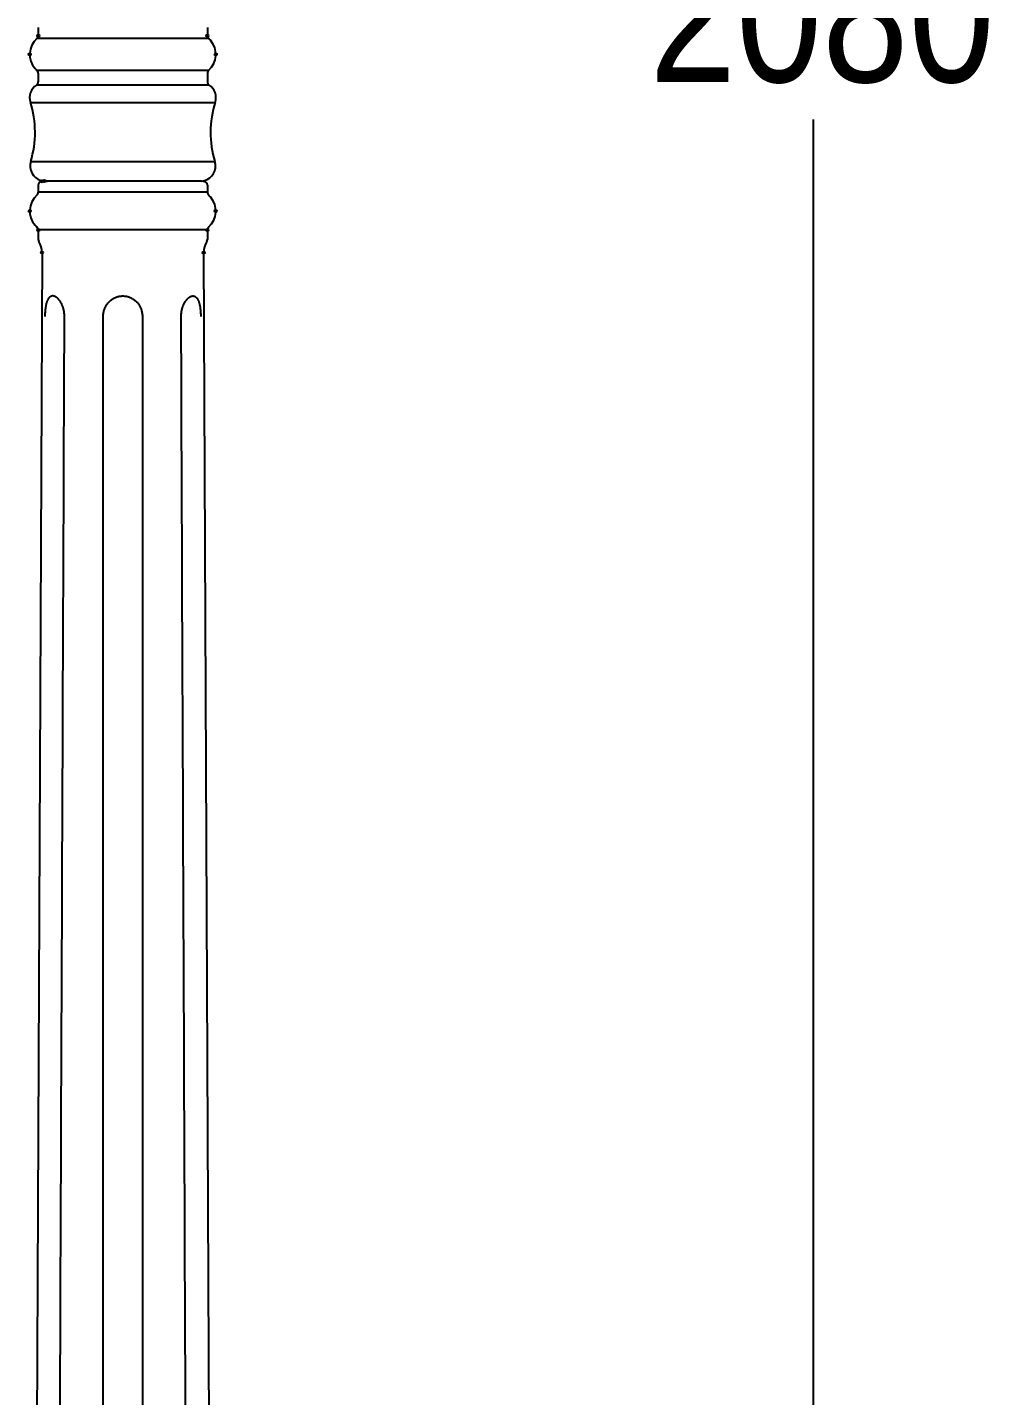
# Model space of a CAD drawing. Extents: x 0 to 85, y 3 to 399.
# Drawn here: x 15.6 to 84.9, y 101.7 to 200.2 of the extents above; entities that cross this region are included whole.
import ezdxf

# ---------------------------------------------------------------- set-up
doc = ezdxf.new("R2010")
doc.units = 0
doc.layers.add('LIVELLO_1', color=160, linetype='Continuous')
doc.styles.add('STD', font='txt')

# ---------------------------------------------------------------- blocks, each defined once
blk = doc.blocks.new('AI9-BLK1')
at = {"layer": 'LIVELLO_1', "color": 7}
for p, q in [((-13.495, -1.802), (-25.857, -1.802)), ((-25.768, -1.003), (-25.768, -1.599)), ((-13.583, -1.003), (-13.583, -1.599)), ((-13.495, -4.101), (-25.857, -4.101)), ((-25.768, -4.302), (-25.768, -4.927)), ((-13.583, -4.302), (-13.583, -4.927)), ((-13.461, -5.154), (-25.892, -5.154)), ((-26.335, -6.403), (-13.019, -6.403)), ((30.032, -7.633), (30.028, -173.718)), ((-26.307, -10.654), (-13.046, -10.654)), ((-25.768, -12.367), (-25.768, -12.876)), ((-25.49, -12.095), (-25.129, -12.064)), ((-14.011, -12.064), (-25.342, -12.064)), ((-14.226, -12.064), (-25.129, -12.064)), ((-13.859, -12.095), (-14.226, -12.064)), ((-13.583, -12.367), (-13.583, -12.876)), ((-13.583, -12.876), (-25.768, -12.876)), ((-13.583, -15.583), (-25.768, -15.583)), ((-25.768, -15.583), (-25.768, -16.279)), ((-13.583, -15.583), (-13.583, -16.279)), ((-25.49, -17.213), (-26.037, -137.493)), ((-13.859, -17.213), (-13.315, -137.493))]:
    blk.add_line(p, q, dxfattribs=at)
for centre, radius in [((-12.978, -14.228), 0.0839), ((-25.494, -17.209), 0.0829)]:
    blk.add_circle(centre, radius, dxfattribs=at)
for centre, major_axis, ratio in [((-25.765, -1.599), (0.0857, 0), 0.935495), ((-13.586, -1.599), (0.084, 0), 0.954446), ((-26.376, -2.949), (0.0012, -0.0866), 0.987976), ((-12.978, -2.949), (-0.0028, -0.0866), 0.967701), ((-25.494, -12.095), (0.0038, -0.0844), 0.980645), ((-25.339, -12.064), (0.0856, 0), 0.988667), ((-26.373, -14.228), (-0.001, -0.0846), 0.98567), ((-25.765, -15.583), (0.0857, 0), 0.935495), ((-13.586, -15.583), (0.084, 0), 0.954446), ((-13.857, -17.213), (-0.0022, -0.0866), 0.974848)]:
    blk.add_ellipse(centre, major_axis=major_axis, ratio=ratio, dxfattribs=at)
for points, knots in [([(-25.857, -1.802), (-26.496, -2.364), (-26.55, -3.336), (-25.987, -3.97), (-25.944, -4.017), (-25.901, -4.057), (-25.857, -4.101)], [0, 0, 0, 0, 1, 1, 1, 2, 2, 2, 2]), ([(-13.495, -4.101), (-12.859, -3.537), (-12.802, -2.565), (-13.367, -1.928), (-13.406, -1.884), (-13.45, -1.842), (-13.495, -1.802)], [0, 0, 0, 0, 1, 1, 1, 2, 2, 2, 2]), ([(-26.307, -10.654), (-26.483, -11.23), (-26.16, -11.839), (-25.584, -12.017), (-25.507, -12.044), (-25.425, -12.057), (-25.342, -12.064)], [0, 0, 0, 0, 1, 1, 1, 2, 2, 2, 2]), ([(-14.011, -12.064), (-13.411, -12.02), (-12.957, -11.499), (-12.998, -10.901), (-13.005, -10.818), (-13.019, -10.734), (-13.046, -10.654)], [0, 0, 0, 0, 1, 1, 1, 2, 2, 2, 2]), ([(-25.857, -13.081), (-26.496, -13.643), (-26.55, -14.615), (-25.987, -15.247), (-25.944, -15.294), (-25.901, -15.338), (-25.857, -15.378)], [0, 0, 0, 0, 1, 1, 1, 2, 2, 2, 2]), ([(-13.495, -15.378), (-12.859, -14.811), (-12.802, -13.843), (-13.367, -13.21), (-13.406, -13.163), (-13.45, -13.12), (-13.495, -13.081)], [0, 0, 0, 0, 1, 1, 1, 2, 2, 2, 2]), ([(-23.875, -21.824), (-23.875, -21.766), (-23.875, -21.715), (-23.882, -21.657), (-23.882, -21.604), (-23.89, -21.557), (-23.899, -21.506), (-23.901, -21.468), (-23.912, -21.43), (-23.919, -21.39), (-23.921, -21.357), (-23.938, -21.317), (-23.94, -21.281), (-23.951, -21.257), (-23.958, -21.228), (-23.962, -21.203), (-23.971, -21.179), (-23.978, -21.152), (-23.99, -21.128), (-23.997, -21.101), (-24.008, -21.076), (-24.019, -21.054), (-24.026, -21.025), (-24.04, -21.003), (-24.051, -20.976), (-24.058, -20.95), (-24.069, -20.93), (-24.079, -20.905), (-24.092, -20.883), (-24.108, -20.856), (-24.117, -20.836), (-24.129, -20.814), (-24.14, -20.792), (-24.154, -20.772), (-24.165, -20.749), (-24.179, -20.729), (-24.192, -20.712), (-24.206, -20.692), (-24.218, -20.676), (-24.231, -20.658), (-24.247, -20.64), (-24.256, -20.625), (-24.273, -20.607), (-24.286, -20.592), (-24.297, -20.578), (-24.31, -20.563), (-24.325, -20.547), (-24.336, -20.534), (-24.349, -20.52), (-24.364, -20.507), (-24.375, -20.498), (-24.388, -20.487), (-24.402, -20.474), (-24.418, -20.465), (-24.432, -20.454), (-24.443, -20.443), (-24.452, -20.436), (-24.468, -20.429), (-24.482, -20.418), (-24.491, -20.409), (-24.507, -20.403), (-24.521, -20.398), (-24.532, -20.389), (-24.545, -20.38), (-24.559, -20.376), (-24.571, -20.369), (-24.584, -20.365), (-24.595, -20.36), (-24.605, -20.356), (-24.621, -20.356), (-24.63, -20.351), (-24.646, -20.347), (-24.655, -20.345), (-24.671, -20.342), (-24.677, -20.34), (-24.692, -20.34), (-24.703, -20.34), (-24.716, -20.338), (-24.723, -20.338), (-24.736, -20.338), (-24.753, -20.34), (-24.76, -20.34), (-24.773, -20.34), (-24.78, -20.342), (-24.794, -20.345), (-24.805, -20.345), (-24.816, -20.351), (-24.825, -20.351), (-24.838, -20.356), (-24.844, -20.36), (-24.857, -20.365), (-24.869, -20.369), (-24.88, -20.376), (-24.89, -20.38), (-24.901, -20.389), (-24.912, -20.398), (-24.919, -20.403), (-24.933, -20.409), (-24.94, -20.418), (-24.951, -20.427), (-24.958, -20.434), (-24.971, -20.443), (-24.981, -20.454), (-24.99, -20.465), (-24.996, -20.474), (-25.008, -20.487), (-25.019, -20.496), (-25.027, -20.507), (-25.033, -20.52), (-25.044, -20.534), (-25.051, -20.547), (-25.06, -20.563), (-25.069, -20.578), (-25.077, -20.592), (-25.086, -20.607), (-25.09, -20.625), (-25.101, -20.64), (-25.11, -20.658), (-25.117, -20.676), (-25.127, -20.692), (-25.129, -20.712), (-25.14, -20.732), (-25.147, -20.752), (-25.153, -20.776), (-25.16, -20.796), (-25.168, -20.816), (-25.172, -20.836), (-25.183, -20.856), (-25.186, -20.883), (-25.19, -20.905), (-25.197, -20.93), (-25.203, -20.954), (-25.208, -20.976), (-25.216, -21.003), (-25.218, -21.025), (-25.225, -21.054), (-25.229, -21.081), (-25.231, -21.105), (-25.236, -21.128), (-25.242, -21.154), (-25.247, -21.181), (-25.247, -21.205), (-25.253, -21.228), (-25.253, -21.257), (-25.256, -21.281), (-25.263, -21.317), (-25.268, -21.357), (-25.268, -21.395), (-25.272, -21.43), (-25.275, -21.472), (-25.279, -21.506), (-25.281, -21.559), (-25.281, -21.608), (-25.281, -21.657), (-25.286, -21.715), (-25.286, -21.766), (-25.288, -21.824)], [0, 0, 0, 0, 1, 1, 1, 2, 2, 2, 3, 3, 3, 4, 4, 4, 5, 5, 5, 6, 6, 6, 7, 7, 7, 8, 8, 8, 9, 9, 9, 10, 10, 10, 11, 11, 11, 12, 12, 12, 13, 13, 13, 14, 14, 14, 15, 15, 15, 16, 16, 16, 17, 17, 17, 18, 18, 18, 19, 19, 19, 20, 20, 20, 21, 21, 21, 22, 22, 22, 23, 23, 23, 24, 24, 24, 25, 25, 25, 26, 26, 26, 27, 27, 27, 28, 28, 28, 29, 29, 29, 30, 30, 30, 31, 31, 31, 32, 32, 32, 33, 33, 33, 34, 34, 34, 35, 35, 35, 36, 36, 36, 37, 37, 37, 38, 38, 38, 39, 39, 39, 40, 40, 40, 41, 41, 41, 42, 42, 42, 43, 43, 43, 44, 44, 44, 45, 45, 45, 46, 46, 46, 47, 47, 47, 48, 48, 48, 49, 49, 49, 50, 50, 50, 51, 51, 51, 52, 52, 52, 52]), ([(-21.083, -21.824), (-21.083, -21.77), (-21.083, -21.721), (-21.079, -21.668), (-21.074, -21.624), (-21.068, -21.575), (-21.059, -21.528), (-21.054, -21.492), (-21.043, -21.457), (-21.033, -21.419), (-21.026, -21.386), (-21.015, -21.354), (-21.004, -21.317), (-20.995, -21.29), (-20.983, -21.27), (-20.976, -21.245), (-20.965, -21.217), (-20.954, -21.194), (-20.945, -21.172), (-20.935, -21.145), (-20.922, -21.123), (-20.909, -21.101), (-20.897, -21.074), (-20.883, -21.052), (-20.865, -21.025), (-20.856, -21.003), (-20.839, -20.983), (-20.822, -20.959), (-20.808, -20.934), (-20.794, -20.914), (-20.776, -20.894), (-20.758, -20.87), (-20.744, -20.847), (-20.726, -20.827), (-20.708, -20.807), (-20.692, -20.79), (-20.669, -20.769), (-20.653, -20.749), (-20.635, -20.729), (-20.617, -20.712), (-20.596, -20.698), (-20.578, -20.676), (-20.555, -20.661), (-20.539, -20.645), (-20.517, -20.629), (-20.498, -20.614), (-20.478, -20.598), (-20.457, -20.585), (-20.435, -20.569), (-20.414, -20.556), (-20.396, -20.545), (-20.376, -20.532), (-20.353, -20.52), (-20.332, -20.507), (-20.311, -20.496), (-20.293, -20.487), (-20.275, -20.474), (-20.252, -20.465), (-20.232, -20.456), (-20.213, -20.449), (-20.193, -20.438), (-20.172, -20.429), (-20.15, -20.423), (-20.131, -20.418), (-20.111, -20.409), (-20.093, -20.403), (-20.072, -20.398), (-20.043, -20.389), (-20.018, -20.38), (-19.985, -20.376), (-19.961, -20.367), (-19.933, -20.36), (-19.904, -20.356), (-19.87, -20.351), (-19.831, -20.345), (-19.794, -20.342), (-19.755, -20.34), (-19.717, -20.34), (-19.674, -20.338)], [0, 0, 0, 0, 1, 1, 1, 2, 2, 2, 3, 3, 3, 4, 4, 4, 5, 5, 5, 6, 6, 6, 7, 7, 7, 8, 8, 8, 9, 9, 9, 10, 10, 10, 11, 11, 11, 12, 12, 12, 13, 13, 13, 14, 14, 14, 15, 15, 15, 16, 16, 16, 17, 17, 17, 18, 18, 18, 19, 19, 19, 20, 20, 20, 21, 21, 21, 22, 22, 22, 23, 23, 23, 24, 24, 24, 25, 25, 25, 26, 26, 26, 26]), ([(-19.674, -20.338), (-19.635, -20.34), (-19.594, -20.34), (-19.555, -20.342), (-19.522, -20.345), (-19.481, -20.351), (-19.446, -20.356), (-19.416, -20.36), (-19.392, -20.367), (-19.359, -20.376), (-19.335, -20.38), (-19.309, -20.389), (-19.277, -20.398), (-19.261, -20.403), (-19.239, -20.409), (-19.22, -20.418), (-19.2, -20.423), (-19.181, -20.429), (-19.161, -20.438), (-19.144, -20.449), (-19.122, -20.456), (-19.1, -20.465), (-19.079, -20.474), (-19.059, -20.487), (-19.04, -20.496), (-19.018, -20.507), (-18.998, -20.518), (-18.977, -20.532), (-18.954, -20.543), (-18.936, -20.556), (-18.92, -20.567), (-18.897, -20.585), (-18.877, -20.598), (-18.853, -20.614), (-18.833, -20.627), (-18.813, -20.645), (-18.794, -20.661), (-18.774, -20.676), (-18.756, -20.694), (-18.733, -20.712), (-18.718, -20.729), (-18.701, -20.749), (-18.683, -20.767), (-18.662, -20.785), (-18.644, -20.805), (-18.627, -20.827), (-18.61, -20.847), (-18.592, -20.87), (-18.579, -20.892), (-18.56, -20.914), (-18.542, -20.934), (-18.529, -20.959), (-18.512, -20.983), (-18.496, -21.003), (-18.485, -21.025), (-18.471, -21.052), (-18.455, -21.074), (-18.442, -21.101), (-18.431, -21.123), (-18.421, -21.145), (-18.407, -21.172), (-18.396, -21.194), (-18.385, -21.217), (-18.375, -21.245), (-18.366, -21.268), (-18.357, -21.29), (-18.346, -21.317), (-18.34, -21.354), (-18.327, -21.386), (-18.318, -21.419), (-18.307, -21.457), (-18.301, -21.492), (-18.296, -21.528), (-18.282, -21.575), (-18.277, -21.624), (-18.275, -21.668), (-18.268, -21.721), (-18.264, -21.77), (-18.264, -21.824)], [0, 0, 0, 0, 1, 1, 1, 2, 2, 2, 3, 3, 3, 4, 4, 4, 5, 5, 5, 6, 6, 6, 7, 7, 7, 8, 8, 8, 9, 9, 9, 10, 10, 10, 11, 11, 11, 12, 12, 12, 13, 13, 13, 14, 14, 14, 15, 15, 15, 16, 16, 16, 17, 17, 17, 18, 18, 18, 19, 19, 19, 20, 20, 20, 21, 21, 21, 22, 22, 22, 23, 23, 23, 24, 24, 24, 25, 25, 25, 26, 26, 26, 26]), ([(-15.474, -21.824), (-15.474, -21.766), (-15.474, -21.71), (-15.467, -21.657), (-15.463, -21.604), (-15.46, -21.557), (-15.454, -21.506), (-15.449, -21.466), (-15.437, -21.43), (-15.435, -21.39), (-15.424, -21.354), (-15.417, -21.317), (-15.41, -21.281), (-15.399, -21.257), (-15.397, -21.228), (-15.385, -21.203), (-15.38, -21.179), (-15.371, -21.152), (-15.365, -21.125), (-15.358, -21.101), (-15.347, -21.076), (-15.332, -21.052), (-15.324, -21.023), (-15.31, -21.003), (-15.304, -20.976), (-15.291, -20.95), (-15.282, -20.925), (-15.267, -20.905), (-15.26, -20.881), (-15.246, -20.856), (-15.232, -20.832), (-15.221, -20.814), (-15.208, -20.792), (-15.196, -20.772), (-15.182, -20.749), (-15.171, -20.729), (-15.158, -20.71), (-15.143, -20.692), (-15.132, -20.676), (-15.119, -20.658), (-15.108, -20.64), (-15.093, -20.625), (-15.075, -20.607), (-15.069, -20.592), (-15.054, -20.578), (-15.043, -20.563), (-15.026, -20.547), (-15.012, -20.534), (-15, -20.52), (-14.987, -20.512), (-14.975, -20.498), (-14.961, -20.487), (-14.948, -20.474), (-14.936, -20.465), (-14.923, -20.454), (-14.911, -20.443), (-14.898, -20.436), (-14.884, -20.429), (-14.873, -20.418), (-14.859, -20.409), (-14.848, -20.403), (-14.834, -20.398), (-14.82, -20.389), (-14.809, -20.38), (-14.795, -20.376), (-14.784, -20.369), (-14.77, -20.365), (-14.754, -20.36), (-14.745, -20.358), (-14.734, -20.356), (-14.722, -20.351), (-14.709, -20.347), (-14.697, -20.345), (-14.684, -20.342), (-14.672, -20.34), (-14.663, -20.34), (-14.65, -20.34), (-14.638, -20.338), (-14.624, -20.338), (-14.613, -20.338), (-14.602, -20.34), (-14.595, -20.34), (-14.581, -20.34), (-14.57, -20.342), (-14.558, -20.345), (-14.545, -20.347), (-14.535, -20.351), (-14.524, -20.356), (-14.511, -20.356), (-14.504, -20.36), (-14.493, -20.365), (-14.481, -20.369), (-14.469, -20.376), (-14.461, -20.38), (-14.45, -20.389), (-14.443, -20.398), (-14.431, -20.403), (-14.422, -20.409), (-14.411, -20.418), (-14.404, -20.429), (-14.389, -20.436), (-14.38, -20.443), (-14.374, -20.454), (-14.365, -20.465), (-14.354, -20.474), (-14.342, -20.487), (-14.335, -20.498), (-14.324, -20.507), (-14.317, -20.52), (-14.31, -20.534), (-14.298, -20.547), (-14.289, -20.563), (-14.283, -20.578), (-14.276, -20.592), (-14.267, -20.607), (-14.26, -20.625), (-14.25, -20.64), (-14.246, -20.658), (-14.233, -20.676), (-14.228, -20.694), (-14.221, -20.712), (-14.21, -20.732), (-14.208, -20.752), (-14.196, -20.776), (-14.194, -20.796), (-14.185, -20.816), (-14.183, -20.836), (-14.171, -20.856), (-14.169, -20.883), (-14.158, -20.905), (-14.153, -20.93), (-14.146, -20.954), (-14.144, -20.976), (-14.137, -21.003), (-14.133, -21.025), (-14.128, -21.054), (-14.121, -21.081), (-14.119, -21.105), (-14.115, -21.128), (-14.112, -21.154), (-14.107, -21.181), (-14.102, -21.205), (-14.102, -21.23), (-14.096, -21.257), (-14.094, -21.281), (-14.094, -21.319), (-14.087, -21.357), (-14.082, -21.395), (-14.08, -21.43), (-14.076, -21.472), (-14.071, -21.506), (-14.071, -21.559), (-14.069, -21.608), (-14.065, -21.657), (-14.065, -21.657), (-14.065, -21.824), (-14.065, -21.824)], [0, 0, 0, 0, 1, 1, 1, 2, 2, 2, 3, 3, 3, 4, 4, 4, 5, 5, 5, 6, 6, 6, 7, 7, 7, 8, 8, 8, 9, 9, 9, 10, 10, 10, 11, 11, 11, 12, 12, 12, 13, 13, 13, 14, 14, 14, 15, 15, 15, 16, 16, 16, 17, 17, 17, 18, 18, 18, 19, 19, 19, 20, 20, 20, 21, 21, 21, 22, 22, 22, 23, 23, 23, 24, 24, 24, 25, 25, 25, 26, 26, 26, 27, 27, 27, 28, 28, 28, 29, 29, 29, 30, 30, 30, 31, 31, 31, 32, 32, 32, 33, 33, 33, 34, 34, 34, 35, 35, 35, 36, 36, 36, 37, 37, 37, 38, 38, 38, 39, 39, 39, 40, 40, 40, 41, 41, 41, 42, 42, 42, 43, 43, 43, 44, 44, 44, 45, 45, 45, 46, 46, 46, 47, 47, 47, 48, 48, 48, 49, 49, 49, 50, 50, 50, 51, 51, 51, 52, 52, 52, 52]), ([(-24.329, -134.334), (-24.249, -115.582), (-24.179, -96.83), (-24.104, -78.078), (-24.029, -59.328), (-23.956, -40.576), (-23.875, -21.824)], [0, 0, 0, 0, 1, 1, 1, 2, 2, 2, 2]), ([(-21.093, -134.334), (-21.093, -115.582), (-21.093, -96.83), (-21.086, -78.078), (-21.086, -59.328), (-21.086, -40.576), (-21.083, -21.824)], [0, 0, 0, 0, 1, 1, 1, 2, 2, 2, 2]), ([(-18.264, -21.824), (-18.264, -21.824), (-18.264, -78.078), (-18.264, -78.078), (-18.262, -96.83), (-18.262, -115.582), (-18.262, -134.334)], [0, 0, 0, 0, 1, 1, 1, 2, 2, 2, 2]), ([(-15.026, -134.334), (-15.096, -115.582), (-15.176, -96.83), (-15.246, -78.078), (-15.324, -59.328), (-15.399, -40.576), (-15.474, -21.824)], [0, 0, 0, 0, 1, 1, 1, 2, 2, 2, 2])]:
    blk.add_open_spline(points, degree=3, knots=knots, dxfattribs=at)
for points in [[(-25.857, -1.802), (-25.798, -1.748), (-25.768, -1.675), (-25.768, -1.599)], [(-13.583, -1.599), (-13.583, -1.675), (-13.55, -1.748), (-13.495, -1.802)], [(-25.768, -4.302), (-25.768, -4.222), (-25.798, -4.15), (-25.857, -4.101)], [(-13.495, -4.101), (-13.55, -4.15), (-13.583, -4.222), (-13.583, -4.302)], [(-25.892, -5.154), (-26.303, -5.423), (-26.483, -5.934), (-26.335, -6.403)], [(-25.892, -5.154), (-25.812, -5.1), (-25.768, -5.016), (-25.768, -4.927)], [(-13.583, -4.927), (-13.583, -5.016), (-13.538, -5.1), (-13.461, -5.154)], [(-13.019, -6.403), (-12.866, -5.934), (-13.046, -5.423), (-13.461, -5.154)], [(-26.307, -10.654), (-25.881, -9.266), (-25.887, -7.785), (-26.335, -6.403)], [(-13.019, -6.403), (-13.461, -7.785), (-13.47, -9.266), (-13.046, -10.654)], [(-25.49, -12.095), (-25.646, -12.095), (-25.768, -12.218), (-25.768, -12.367)], [(-13.583, -12.367), (-13.583, -12.218), (-13.707, -12.095), (-13.859, -12.095)], [(-25.857, -13.081), (-25.798, -13.027), (-25.768, -12.954), (-25.768, -12.876)], [(-13.583, -12.876), (-13.583, -12.954), (-13.55, -13.027), (-13.495, -13.081)], [(-25.768, -15.583), (-25.768, -15.505), (-25.798, -15.427), (-25.857, -15.378)], [(-13.495, -15.378), (-13.55, -15.427), (-13.583, -15.505), (-13.583, -15.583)], [(-25.768, -16.279), (-25.768, -16.33), (-25.753, -16.381), (-25.723, -16.423)], [(-25.49, -17.213), (-25.49, -16.935), (-25.573, -16.661), (-25.723, -16.423)], [(-13.626, -16.423), (-13.78, -16.661), (-13.859, -16.935), (-13.859, -17.213)], [(-13.626, -16.423), (-13.602, -16.381), (-13.583, -16.33), (-13.583, -16.279)]]:
    blk.add_open_spline(points, degree=3, dxfattribs=at)
at = {"layer": 'LIVELLO_1', "color": 7, "insert": (18.265, 4.813), "char_height": 9.75253, "attachment_point": 1, "style": 'STD'}
blk.add_mtext('\\fArial Narrow|b0|i0;\\H9.7525;\\C7;2080', dxfattribs=at)

msp = doc.modelspace()

# ---------------------------------------------------------------- block references
at = {"layer": 'LIVELLO_1', "color": 7}
msp.add_blockref('AI9-BLK1', (42.176151, 201.217175), dxfattribs=at)

doc.saveas('drawing.dxf')
